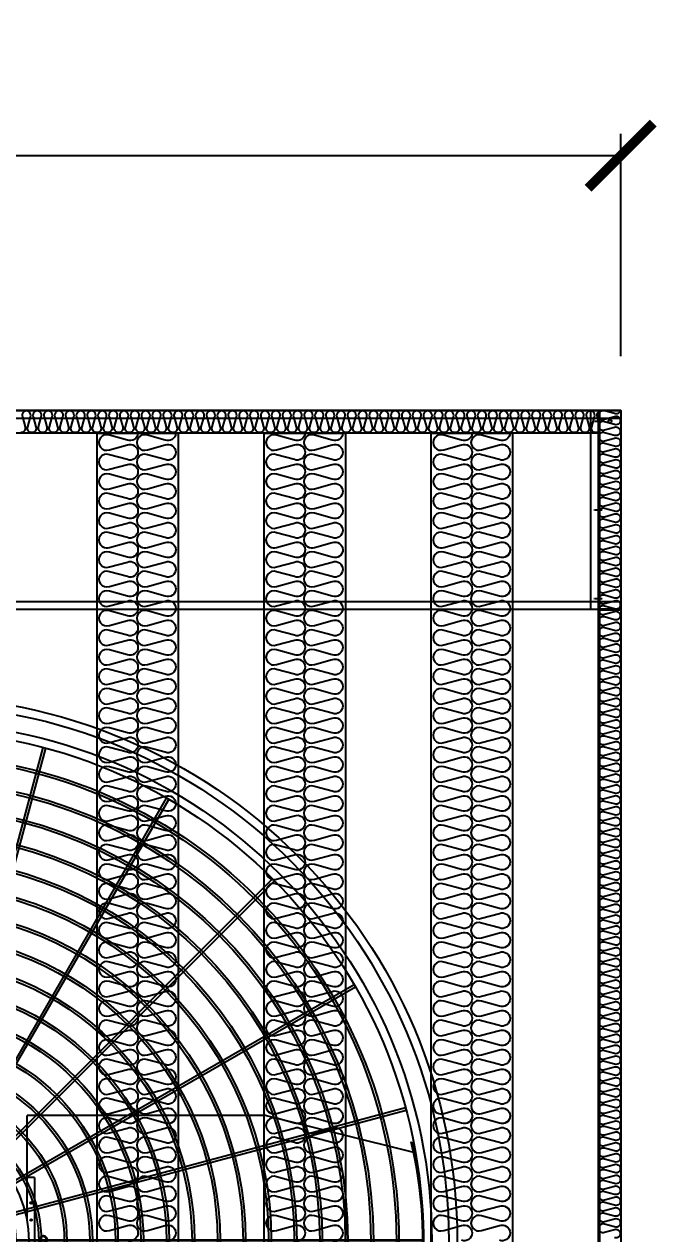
# Model space of a CAD drawing. Header units: millimetres. Extents: x 2784 to 32191, y 2597 to 23392.
# Drawn here: x 8621 to 9785, y 10129 to 12355 of the extents above; entities that cross this region are included whole.
import ezdxf

# ---------------------------------------------------------------- set-up
doc = ezdxf.new("R2010")
doc.units = ezdxf.units.MM
doc.linetypes.add('CENTER', pattern=[2, 1.25, -0.25, 0.25, -0.25])
doc.linetypes.add('HIDDEN', pattern=[0.375, 0.25, -0.125])
for name, color, linetype in [('center', 1, 'CENTER'), ('LINE', 7, 'Continuous'), ('SMS', 220, 'Continuous'), ('냉각탑', 4, 'Continuous'), ('냉각탑_dim', 1, 'Continuous'), ('숨은선', 5, 'HIDDEN')]:
    doc.layers.add(name, color=color, linetype=linetype)
doc.styles.add('HY울릉도L', font='')
doc.styles.get('HY울릉도L').set_extended_font_data('HY울릉도L')
doc.dimstyles.new('성지DIM', dxfattribs={"dimtxt": 3.5, "dimasz": 3, "dimexe": 1, "dimexo": 2.5, "dimgap": 2, "dimtad": 1, "dimdec": 0, "dimzin": 3, "dimdsep": 46, "dimtxsty": 'HY울릉도L', "dimblk": 'ARCHTICK', "dimcen": -2, "dimclrd": 256, "dimclre": 256, "dimclrt": 7, "dimadec": 0, "dimazin": 0, "dimtfac": 1, "dimtdec": 0, "dimtofl": 0, "dimtmove": 0, "dimatfit": 3, "dimfxl": 1, "dimtolj": 1, "dimtzin": 0, "dimlwe": -1, "dimarcsym": 0})

# ---------------------------------------------------------------- blocks, each defined once
blk = doc.blocks.new('_ArchTick')
at = {"color": 0, "linetype": 'ByBlock', "const_width": 0.15}
blk.add_lwpolyline([(-0.5, -0.5), (0.5, 0.5)], dxfattribs=at)
blk = doc.blocks.new('*D250')
at = {"layer": 'Defpoints', "color": 0, "transparency": 16777216}
for p in [(9718.4, 12113.1), (7018.7, 11644.4), (9718.4, 11644.4)]:
    blk.add_point(p, dxfattribs=at)
at = {"layer": '냉각탑_dim', "transparency": 16777216}
for p, q in [((7018.7, 11744.4), (7018.7, 12153.1)), ((9718.4, 11744.4), (9718.4, 12153.1))]:
    blk.add_line(p, q, dxfattribs=at)
at = {"layer": '냉각탑_dim', "lineweight": -2, "transparency": 16777216}
blk.add_line((7018.7, 12113.1), (9718.4, 12113.1), dxfattribs=at)
at = {"layer": '냉각탑_dim', "lineweight": -2, "transparency": 16777216, "xscale": 120, "yscale": 120, "zscale": 120, "rotation": 180}
blk.add_blockref('_ArchTick', (7018.7, 12113.1), dxfattribs=at)
at = {"layer": '냉각탑_dim', "lineweight": -2, "transparency": 16777216, "xscale": 120, "yscale": 120, "zscale": 120}
blk.add_blockref('_ArchTick', (9718.4, 12113.1), dxfattribs=at)
at = {"layer": '냉각탑_dim', "color": 7, "transparency": 16777216, "insert": (8368.5, 12263.1), "char_height": 140, "attachment_point": 5, "style": 'HY울릉도L'}
blk.add_mtext('\\A1;2700', dxfattribs=at)
blk = doc.blocks.new('A$C1FB73ED1')
for p, q in [((1277, 1342.9), (1277, 2480)), ((1283, 1342.9), (1283, 2480)), ((1260.8, 1340), (966.5, 2438.3)), ((1266.6, 1341.6), (972.3, 2439.9)), ((1293.4, 1341.6), (1587.7, 2439.9)), ((1299.2, 1340), (1593.5, 2438.3)), ((1245.9, 1333), (677.4, 2317.7)), ((1251.1, 1336), (682.6, 2320.7)), ((1308.9, 1336), (1877.4, 2320.7)), ((1314.1, 1333), (1882.6, 2317.7)), ((1233.4, 1322.4), (429.4, 2126.4)), ((1237.6, 1326.6), (433.6, 2130.6)), ((1322.4, 1326.6), (2126.4, 2130.6)), ((1326.6, 1322.4), (2130.6, 2126.4)), ((1224, 1308.9), (239.3, 1877.4)), ((1227, 1314.1), (242.3, 1882.6)), ((1333, 1314.1), (2317.7, 1882.6)), ((1336, 1308.9), (2320.7, 1877.4)), ((1220, 1299.2), (121.7, 1593.5)), ((1340, 1299.2), (2438.3, 1593.5)), ((1218.4, 1293.4), (120.1, 1587.7)), ((1341.6, 1293.4), (2439.9, 1587.7)), ((1217.1, 1283), (80, 1283)), ((1342.9, 1283), (2480, 1283)), ((1217.1, 1277), (80, 1277)), ((1218.4, 1266.6), (120.1, 972.3)), ((1220, 1260.8), (121.7, 966.5)), ((1224, 1251.1), (239.3, 682.6)), ((1336, 1251.1), (2320.7, 682.6)), ((1340, 1260.8), (2438.3, 966.5)), ((1341.6, 1266.6), (2439.9, 972.3)), ((1342.9, 1277), (2480, 1277)), ((1227, 1245.9), (242.3, 677.4)), ((1233.4, 1237.6), (429.4, 433.6)), ((1237.6, 1233.4), (433.6, 429.4)), ((1245.9, 1227), (677.4, 242.3)), ((1251.1, 1224), (682.6, 239.3)), ((1308.9, 1224), (1877.4, 239.3)), ((1314.1, 1227), (1882.6, 242.3)), ((1322.4, 1233.4), (2126.4, 429.4)), ((1326.6, 1237.6), (2130.6, 433.6)), ((1333, 1245.9), (2317.7, 677.4)), ((1260.8, 1220), (966.5, 121.7)), ((1266.6, 1218.4), (972.3, 120.1)), ((1277, 1217.1), (1277, 80)), ((1283, 1217.1), (1283, 80)), ((1293.4, 1218.4), (1587.7, 120.1)), ((1299.2, 1220), (1593.5, 121.7))]:
    blk.add_line(p, q)
for radius in [1280, 1260, 1220, 1200]:
    blk.add_circle((1280, 1280), radius)
at = {"ltscale": 5}
for radius in [1143, 1137, 1083, 1077, 1023, 1017, 963, 957, 903, 897, 843, 837, 783, 777, 723, 717, 663, 657, 603, 597, 543, 537, 483, 477, 423, 417, 363, 357, 303, 297, 243, 237, 183, 177, 123, 117, 63, 57, 40, 21]:
    blk.add_circle((1280, 1280), radius, dxfattribs=at)
at = {"color": 7}
blk.add_circle((1280, 1280), 273.5, dxfattribs=at)
at = {"layer": 'LINE', "color": 7}
for p, q in [((1368.2, 2477.5), (1368.2, 1567)), ((985.2, 2053.4), (1071.5, 2459.4)), ((985.2, 2053.4), (985.2, 1550)), ((1130.8, 1567), (1369.4, 1567)), ((1130.8, 1567), (1369.4, 1567)), ((1130.8, 1567), (1130.8, 1549)), ((1130.8, 1567), (1130.8, 1549)), ((1369.4, 1567), (1369.4, 1549)), ((1369.4, 1567), (1369.4, 1549)), ((2111.5, 1574.8), (1550, 1574.8)), ((1550, 1429.2), (1550, 1574.8)), ((1550, 1429.2), (1550, 1574.8)), ((2111.5, 1574.8), (2457.5, 1488.5)), ((1130.8, 1550), (985.2, 1550)), ((1130.8, 1550), (985.2, 1550)), ((1130.8, 1549), (1230.5, 1549)), ((1130.8, 1549), (1230.5, 1549)), ((1329.5, 1549), (1369.4, 1549)), ((1329.5, 1549), (1369.4, 1549)), ((1549, 1429.2), (1549, 1329.5)), ((1549, 1429.2), (1549, 1329.5)), ((1567, 1429.2), (1549, 1429.2)), ((1567, 1429.2), (1549, 1429.2)), ((1567, 1429.2), (1567, 1190.6)), ((1567, 1429.2), (1567, 1190.6)), ((84.4, 1368.2), (993, 1368.2)), ((84.4, 1368.2), (993, 1368.2)), ((993, 1130.8), (993, 1369.4)), ((993, 1130.8), (993, 1369.4)), ((993, 1369.4), (1011, 1369.4)), ((993, 1369.4), (1011, 1369.4)), ((993, 1130.8), (993, 1369.4)), ((993, 1130.8), (993, 1369.4)), ((993, 1369.4), (1011, 1369.4)), ((993, 1369.4), (1011, 1369.4)), ((1011, 1329.5), (1011, 1369.4)), ((1011, 1329.5), (1011, 1369.4)), ((1011, 1329.5), (1011, 1369.4)), ((1011, 1329.5), (1011, 1369.4)), ((1011, 1130.8), (1011, 1230.5)), ((1011, 1130.8), (1011, 1230.5)), ((1011, 1130.8), (1011, 1230.5)), ((1011, 1130.8), (1011, 1230.5)), ((1549, 1230.5), (1549, 1190.6)), ((1549, 1230.5), (1549, 1190.6)), ((1567, 1190.6), (1549, 1190.6)), ((1567, 1190.6), (1549, 1190.6)), ((2475.6, 1191.8), (1567, 1191.8)), ((993, 1130.8), (1011, 1130.8)), ((993, 1130.8), (1011, 1130.8)), ((993, 1130.8), (1011, 1130.8)), ((993, 1130.8), (1011, 1130.8)), ((1010, 1130.8), (1010, 985.2)), ((1010, 1130.8), (1010, 985.2)), ((1010, 1130.8), (1010, 985.2)), ((1010, 1130.8), (1010, 985.2)), ((508.5, 985.2), (102.5, 1071.5)), ((1230.5, 1011), (1190.6, 1011)), ((1190.6, 993), (1190.6, 1011)), ((1230.5, 1011), (1190.6, 1011)), ((1190.6, 993), (1190.6, 1011)), ((1429.2, 1011), (1329.5, 1011)), ((1429.2, 1011), (1329.5, 1011)), ((1429.2, 993), (1429.2, 1011)), ((1429.2, 993), (1429.2, 1011)), ((1429.2, 1010), (1574.8, 1010)), ((1429.2, 1010), (1574.8, 1010)), ((1574.8, 506.6), (1574.8, 1010)), ((508.5, 985.2), (1010, 985.2)), ((508.5, 985.2), (1010, 985.2)), ((1429.2, 993), (1190.6, 993)), ((1429.2, 993), (1190.6, 993)), ((1191.8, 82.5), (1191.8, 993)), ((1574.8, 506.6), (1488.5, 100.6)), ((1512.8, 104.1), (1512.8, 106.1)), ((1166.8, 83), (1166.8, 85)), ((1393.2, 83), (1393.2, 85))]:
    blk.add_line(p, q, dxfattribs=at)
for points in [[(1272.3, 1594.4), (1268.5, 1587.9), (1272.3, 1581.4), (1279.8, 1581.4), (1283.5, 1587.9), (1279.8, 1594.4)], [(1272.3, 1594.4), (1268.5, 1587.9), (1272.3, 1581.4), (1279.8, 1581.4), (1283.5, 1587.9), (1279.8, 1594.4)], [(965.6, 1272.3), (972.1, 1268.5), (978.6, 1272.3), (978.6, 1279.8), (972.1, 1283.5), (965.6, 1279.8)], [(965.6, 1272.3), (972.1, 1268.5), (978.6, 1272.3), (978.6, 1279.8), (972.1, 1283.5), (965.6, 1279.8)], [(965.6, 1272.3), (972.1, 1268.5), (978.6, 1272.3), (978.6, 1279.8), (972.1, 1283.5), (965.6, 1279.8)], [(965.6, 1272.3), (972.1, 1268.5), (978.6, 1272.3), (978.6, 1279.8), (972.1, 1283.5), (965.6, 1279.8)], [(1594.4, 1287.7), (1587.9, 1291.5), (1581.4, 1287.7), (1581.4, 1280.2), (1587.9, 1276.5), (1594.4, 1280.2)], [(1594.4, 1287.7), (1587.9, 1291.5), (1581.4, 1287.7), (1581.4, 1280.2), (1587.9, 1276.5), (1594.4, 1280.2)], [(1287.7, 965.6), (1291.5, 972.1), (1287.7, 978.6), (1280.2, 978.6), (1276.5, 972.1), (1280.2, 965.6)], [(1287.7, 965.6), (1291.5, 972.1), (1287.7, 978.6), (1280.2, 978.6), (1276.5, 972.1), (1280.2, 965.6)]]:
    blk.add_lwpolyline(points, close=True, dxfattribs=at)
for centre, radius in [((1276, 1587.9), 8.5), ((1276, 1587.9), 8.5), ((1190.6, 1559), 2), ((1190.6, 1559), 2), ((1230.6, 1559), 2), ((1230.6, 1559), 2), ((1349.6, 1559), 2), ((1349.6, 1559), 2), ((1559, 1369.4), 2), ((1559, 1369.4), 2), ((1001, 1349.6), 2), ((1001, 1349.6), 2), ((1001, 1349.6), 2), ((1001, 1349.6), 2), ((1559, 1329.4), 2), ((1559, 1329.4), 2), ((972.1, 1276), 8.5), ((972.1, 1276), 8.5), ((972.1, 1276), 8.5), ((972.1, 1276), 8.5), ((1587.9, 1284), 8.5), ((1587.9, 1284), 8.5), ((1001, 1230.6), 2), ((1001, 1230.6), 2), ((1001, 1230.6), 2), ((1001, 1230.6), 2), ((1559, 1210.4), 2), ((1559, 1210.4), 2), ((1001, 1190.6), 2), ((1001, 1190.6), 2), ((1001, 1190.6), 2), ((1001, 1190.6), 2), ((1210.4, 1001), 2), ((1210.4, 1001), 2), ((1329.4, 1001), 2), ((1329.4, 1001), 2), ((1369.4, 1001), 2), ((1369.4, 1001), 2), ((1284, 972.1), 8.5), ((1284, 972.1), 8.5)]:
    blk.add_circle(centre, radius, dxfattribs=at)
for centre, radius, start, end in [((1280, 1483.4), 1000, 83.5007, 103.4595), ((1280, 1483.4), 998, 83.4876, 103.487), ((1481.5, 1280), 998, 353.4876, 13.487), ((1481.5, 1280), 1000, 353.5007, 13.4595), ((1078.5, 1280), 1000, 173.5007, 193.4595), ((1078.5, 1280), 998, 173.4876, 193.487), ((1280, 1076.6), 998, 263.4876, 283.487), ((1280, 1076.6), 1000, 263.5007, 283.4595)]:
    blk.add_arc(centre, radius, start, end, dxfattribs=at)
blk = doc.blocks.new('SP 200RT')
at = {"color": 7}
for p, q in [((-109298.6, -79919.9), (-109298.6, -82797.9)), ((-109148.6, -79919.9), (-109148.6, -82797.9))]:
    blk.add_line(p, q, dxfattribs=at)
blk.add_line((-109298.6, -79919.9), (-109148.6, -79919.9))
at = {"layer": 'SMS', "color": 5}
for points in [[(-109222.8, -79919.9, -0.504262), (-109242.3, -79932.4), (-109275.2, -79923.4, 1.449198), (-109275.2, -79950.3), (-109242.3, -79941.4, -0.524856), (-109222.8, -79954.8, -0.524856), (-109242.3, -79968.3), (-109275.2, -79959.4, 1.449198), (-109275.2, -79986.2), (-109242.3, -79977.3, -0.524856), (-109222.8, -79990.7, -0.524856), (-109242.3, -80004.2), (-109275.2, -79995.3, 1.449198), (-109275.2, -80022.1), (-109242.3, -80013.2, -0.524856), (-109222.8, -80026.7, -0.524856), (-109242.3, -80040.1), (-109275.2, -80031.2, 1.449198), (-109275.2, -80058), (-109242.3, -80049.1, -0.524856), (-109222.8, -80062.6, -0.524856), (-109242.3, -80076), (-109275.2, -80067.1, 1.449198), (-109275.2, -80093.9), (-109242.3, -80085, -0.524856), (-109222.8, -80098.5, -0.524856), (-109242.3, -80111.9), (-109275.2, -80103, 1.449198), (-109275.2, -80129.9), (-109242.3, -80121, -0.524856), (-109222.8, -80134.4, -0.417249), (-109237.3, -80148.7)], [(-109153.2, -79919.9, -0.504262), (-109172.6, -79932.4), (-109205.5, -79923.4, 1.449198), (-109205.5, -79950.3), (-109172.6, -79941.4, -0.524856), (-109153.2, -79954.8, -0.524856), (-109172.6, -79968.3), (-109205.5, -79959.4, 1.449198), (-109205.5, -79986.2), (-109172.6, -79977.3, -0.524856), (-109153.2, -79990.7, -0.524856), (-109172.6, -80004.2), (-109205.5, -79995.3, 1.449198), (-109205.5, -80022.1), (-109172.6, -80013.2, -0.524856), (-109153.2, -80026.7, -0.524856), (-109172.6, -80040.1), (-109205.5, -80031.2, 1.449198), (-109205.5, -80058), (-109172.6, -80049.1, -0.524856), (-109153.2, -80062.6, -0.524856), (-109172.6, -80076), (-109205.5, -80067.1, 1.449198), (-109205.5, -80093.9), (-109172.6, -80085, -0.524856), (-109153.2, -80098.5, -0.524856), (-109172.6, -80111.9), (-109205.5, -80103, 1.449198), (-109205.5, -80129.9), (-109172.6, -80121, -0.524856), (-109153.2, -80134.4, -0.417249), (-109167.7, -80148.7)], [(-109294.2, -80120, 0.446849), (-109275.2, -80129.9), (-109242.3, -80121, -0.524856), (-109222.8, -80134.4, -0.524856), (-109242.3, -80147.8), (-109275.2, -80138.9, 1.449198), (-109275.2, -80165.8), (-109242.3, -80156.9, -0.524856), (-109222.8, -80170.3, -0.524856), (-109242.3, -80183.7), (-109275.2, -80174.8, 1.449198), (-109275.2, -80201.7), (-109242.3, -80192.8, -0.524856), (-109222.8, -80206.2, -0.524856), (-109242.3, -80219.6), (-109275.2, -80210.7, 1.449198), (-109275.2, -80237.6), (-109242.3, -80228.7, -0.524856), (-109222.8, -80242.1, -0.524856), (-109242.3, -80255.5), (-109275.2, -80246.6, 1.449198), (-109275.2, -80273.5), (-109242.3, -80264.6, -0.524856), (-109222.8, -80278, -0.524856), (-109242.3, -80291.5), (-109275.2, -80282.5, 1.449198), (-109275.2, -80309.4), (-109242.3, -80300.5, -0.524856), (-109222.8, -80313.9, -0.524856), (-109242.3, -80327.4), (-109275.2, -80318.5, 1.449198), (-109275.2, -80345.3), (-109242.3, -80336.4, -0.524856), (-109222.8, -80349.8, -0.524856), (-109242.3, -80363.3), (-109275.2, -80354.4, 1.449198), (-109275.2, -80381.2), (-109242.3, -80372.3, -0.524856), (-109222.8, -80385.8, -0.524856), (-109242.3, -80399.2), (-109275.2, -80390.3, 1.449198), (-109275.2, -80417.1), (-109242.3, -80408.2, -0.524856), (-109222.8, -80421.7, -0.524856), (-109242.3, -80435.1), (-109275.2, -80426.2, 1.449198), (-109275.2, -80453), (-109242.3, -80444.1, -0.524856), (-109222.8, -80457.6, -0.524856), (-109242.3, -80471), (-109275.2, -80462.1, 1.449198), (-109275.2, -80489), (-109242.3, -80480.1, -0.524856), (-109222.8, -80493.5, -0.524856), (-109242.3, -80506.9), (-109275.2, -80498, 1.449198), (-109275.2, -80524.9), (-109242.3, -80516, -0.524856), (-109222.8, -80529.4, -0.524856), (-109242.3, -80542.8), (-109275.2, -80533.9, 1.449198), (-109275.2, -80560.8), (-109242.3, -80551.9, -0.524856), (-109222.8, -80565.3, -0.524856), (-109242.3, -80578.7), (-109275.2, -80569.8, 1.449198), (-109275.2, -80596.7), (-109242.3, -80587.8, -0.524856), (-109222.8, -80601.2, -0.524856), (-109242.3, -80614.6), (-109275.2, -80605.7, 1.449198), (-109275.2, -80632.6), (-109242.3, -80623.7, -0.524856), (-109222.8, -80637.1, -0.524856), (-109242.3, -80650.6), (-109275.2, -80641.6, 1.449198), (-109275.2, -80668.5), (-109242.3, -80659.6, -0.524856), (-109222.8, -80673, -0.524856), (-109242.3, -80686.5), (-109275.2, -80677.6, 1.449198), (-109275.2, -80704.4), (-109242.3, -80695.5, -0.524856), (-109222.8, -80708.9, -0.524856), (-109242.3, -80722.4), (-109275.2, -80713.5, 1.449198), (-109275.2, -80740.3), (-109242.3, -80731.4, -0.524856), (-109222.8, -80744.9, -0.524856), (-109242.3, -80758.3), (-109275.2, -80749.4, 1.449198), (-109275.2, -80776.2), (-109242.3, -80767.3, -0.524856), (-109222.8, -80780.8, -0.524856), (-109242.3, -80794.2), (-109275.2, -80785.3, 1.449198), (-109275.2, -80812.1), (-109242.3, -80803.2, -0.524856), (-109222.8, -80816.7, -0.524856), (-109242.3, -80830.1), (-109275.2, -80821.2, 1.449198), (-109275.2, -80848.1), (-109242.3, -80839.2, -0.524856), (-109222.8, -80852.6, -0.524856), (-109242.3, -80866), (-109275.2, -80857.1, 1.449198), (-109275.2, -80884), (-109242.3, -80875.1, -0.524856), (-109222.8, -80888.5, -0.524856), (-109242.3, -80901.9), (-109275.2, -80893, 1.449198), (-109275.2, -80919.9), (-109242.3, -80911, -0.524856), (-109222.8, -80924.4, -0.524856), (-109242.3, -80937.8), (-109275.2, -80928.9, 1.449198), (-109275.2, -80955.8), (-109242.3, -80946.9, -0.524856), (-109222.8, -80960.3, -0.524856), (-109242.3, -80973.7), (-109275.2, -80964.8, 1.449198), (-109275.2, -80991.7), (-109242.3, -80982.8, -0.524856), (-109222.8, -80996.2, -0.524856), (-109242.3, -81009.7), (-109275.2, -81000.7, 1.449198), (-109275.2, -81027.6), (-109242.3, -81018.7, -0.524856), (-109222.8, -81032.1, -0.524856), (-109242.3, -81045.6), (-109275.2, -81036.7, 1.449198), (-109275.2, -81063.5), (-109242.3, -81054.6, -0.524856), (-109222.8, -81068, -0.524856), (-109242.3, -81081.5), (-109275.2, -81072.6, 1.449198), (-109275.2, -81099.4), (-109242.3, -81090.5, -0.524856), (-109222.8, -81104, -0.524856), (-109242.3, -81117.4), (-109275.2, -81108.5, 1.449198), (-109275.2, -81135.3), (-109242.3, -81126.4, -0.524856), (-109222.8, -81139.9, -0.524856), (-109242.3, -81153.3), (-109275.2, -81144.4, 1.449198), (-109275.2, -81171.2), (-109242.3, -81162.3, -0.524856), (-109222.8, -81175.8, -0.417249), (-109237.3, -81190.1)], [(-109224.5, -80120, 0.446849), (-109205.5, -80129.9), (-109172.6, -80121, -0.524856), (-109153.2, -80134.4, -0.524856), (-109172.6, -80147.8), (-109205.5, -80138.9, 1.449198), (-109205.5, -80165.8), (-109172.6, -80156.9, -0.524856), (-109153.2, -80170.3, -0.524856), (-109172.6, -80183.7), (-109205.5, -80174.8, 1.449198), (-109205.5, -80201.7), (-109172.6, -80192.8, -0.524856), (-109153.2, -80206.2, -0.524856), (-109172.6, -80219.6), (-109205.5, -80210.7, 1.449198), (-109205.5, -80237.6), (-109172.6, -80228.7, -0.524856), (-109153.2, -80242.1, -0.524856), (-109172.6, -80255.5), (-109205.5, -80246.6, 1.449198), (-109205.5, -80273.5), (-109172.6, -80264.6, -0.524856), (-109153.2, -80278, -0.524856), (-109172.6, -80291.5), (-109205.5, -80282.5, 1.449198), (-109205.5, -80309.4), (-109172.6, -80300.5, -0.524856), (-109153.2, -80313.9, -0.524856), (-109172.6, -80327.4), (-109205.5, -80318.5, 1.449198), (-109205.5, -80345.3), (-109172.6, -80336.4, -0.524856), (-109153.2, -80349.8, -0.524856), (-109172.6, -80363.3), (-109205.5, -80354.4, 1.449198), (-109205.5, -80381.2), (-109172.6, -80372.3, -0.524856), (-109153.2, -80385.8, -0.524856), (-109172.6, -80399.2), (-109205.5, -80390.3, 1.449198), (-109205.5, -80417.1), (-109172.6, -80408.2, -0.524856), (-109153.2, -80421.7, -0.524856), (-109172.6, -80435.1), (-109205.5, -80426.2, 1.449198), (-109205.5, -80453), (-109172.6, -80444.1, -0.524856), (-109153.2, -80457.6, -0.524856), (-109172.6, -80471), (-109205.5, -80462.1, 1.449198), (-109205.5, -80489), (-109172.6, -80480.1, -0.524856), (-109153.2, -80493.5, -0.524856), (-109172.6, -80506.9), (-109205.5, -80498, 1.449198), (-109205.5, -80524.9), (-109172.6, -80516, -0.524856), (-109153.2, -80529.4, -0.524856), (-109172.6, -80542.8), (-109205.5, -80533.9, 1.449198), (-109205.5, -80560.8), (-109172.6, -80551.9, -0.524856), (-109153.2, -80565.3, -0.524856), (-109172.6, -80578.7), (-109205.5, -80569.8, 1.449198), (-109205.5, -80596.7), (-109172.6, -80587.8, -0.524856), (-109153.2, -80601.2, -0.524856), (-109172.6, -80614.6), (-109205.5, -80605.7, 1.449198), (-109205.5, -80632.6), (-109172.6, -80623.7, -0.524856), (-109153.2, -80637.1, -0.524856), (-109172.6, -80650.6), (-109205.5, -80641.6, 1.449198), (-109205.5, -80668.5), (-109172.6, -80659.6, -0.524856), (-109153.2, -80673, -0.524856), (-109172.6, -80686.5), (-109205.5, -80677.6, 1.449198), (-109205.5, -80704.4), (-109172.6, -80695.5, -0.524856), (-109153.2, -80708.9, -0.524856), (-109172.6, -80722.4), (-109205.5, -80713.5, 1.449198), (-109205.5, -80740.3), (-109172.6, -80731.4, -0.524856), (-109153.2, -80744.9, -0.524856), (-109172.6, -80758.3), (-109205.5, -80749.4, 1.449198), (-109205.5, -80776.2), (-109172.6, -80767.3, -0.524856), (-109153.2, -80780.8, -0.524856), (-109172.6, -80794.2), (-109205.5, -80785.3, 1.449198), (-109205.5, -80812.1), (-109172.6, -80803.2, -0.524856), (-109153.2, -80816.7, -0.524856), (-109172.6, -80830.1), (-109205.5, -80821.2, 1.449198), (-109205.5, -80848.1), (-109172.6, -80839.2, -0.524856), (-109153.2, -80852.6, -0.524856), (-109172.6, -80866), (-109205.5, -80857.1, 1.449198), (-109205.5, -80884), (-109172.6, -80875.1, -0.524856), (-109153.2, -80888.5, -0.524856), (-109172.6, -80901.9), (-109205.5, -80893, 1.449198), (-109205.5, -80919.9), (-109172.6, -80911, -0.524856), (-109153.2, -80924.4, -0.524856), (-109172.6, -80937.8), (-109205.5, -80928.9, 1.449198), (-109205.5, -80955.8), (-109172.6, -80946.9, -0.524856), (-109153.2, -80960.3, -0.524856), (-109172.6, -80973.7), (-109205.5, -80964.8, 1.449198), (-109205.5, -80991.7), (-109172.6, -80982.8, -0.524856), (-109153.2, -80996.2, -0.524856), (-109172.6, -81009.7), (-109205.5, -81000.7, 1.449198), (-109205.5, -81027.6), (-109172.6, -81018.7, -0.524856), (-109153.2, -81032.1, -0.524856), (-109172.6, -81045.6), (-109205.5, -81036.7, 1.449198), (-109205.5, -81063.5), (-109172.6, -81054.6, -0.524856), (-109153.2, -81068, -0.524856), (-109172.6, -81081.5), (-109205.5, -81072.6, 1.449198), (-109205.5, -81099.4), (-109172.6, -81090.5, -0.524856), (-109153.2, -81104, -0.524856), (-109172.6, -81117.4), (-109205.5, -81108.5, 1.449198), (-109205.5, -81135.3), (-109172.6, -81126.4, -0.524856), (-109153.2, -81139.9, -0.524856), (-109172.6, -81153.3), (-109205.5, -81144.4, 1.449198), (-109205.5, -81171.2), (-109172.6, -81162.3, -0.524856), (-109153.2, -81175.8, -0.417249), (-109167.7, -81190.1)], [(-109294.2, -81161.4, 0.446849), (-109275.2, -81171.2), (-109242.3, -81162.3, -0.524856), (-109222.8, -81175.8, -0.524856), (-109242.3, -81189.2), (-109275.2, -81180.3, 1.449198), (-109275.2, -81207.2), (-109242.3, -81198.3, -0.524856), (-109222.8, -81211.7, -0.524856), (-109242.3, -81225.1), (-109275.2, -81216.2, 1.449198), (-109275.2, -81243.1), (-109242.3, -81234.2, -0.524856), (-109222.8, -81247.6, -0.524856), (-109242.3, -81261), (-109275.2, -81252.1, 1.449198), (-109275.2, -81279), (-109242.3, -81270.1, -0.524856), (-109222.8, -81283.5, -0.524856), (-109242.3, -81296.9), (-109275.2, -81288, 1.449198), (-109275.2, -81314.9), (-109242.3, -81306, -0.524856), (-109222.8, -81319.4, -0.524856), (-109242.3, -81332.8), (-109275.2, -81323.9, 1.449198), (-109275.2, -81350.8), (-109242.3, -81341.9, -0.524856), (-109222.8, -81355.3, -0.524856), (-109242.3, -81368.8), (-109275.2, -81359.8, 1.449198), (-109275.2, -81386.7), (-109242.3, -81377.8, -0.524856), (-109222.8, -81391.2, -0.524856), (-109242.3, -81404.7)], [(-109224.5, -81161.4, 0.446849), (-109205.5, -81171.2), (-109172.6, -81162.3, -0.524856), (-109153.2, -81175.8, -0.524856), (-109172.6, -81189.2), (-109205.5, -81180.3, 1.449198), (-109205.5, -81207.2), (-109172.6, -81198.3, -0.524856), (-109153.2, -81211.7, -0.524856), (-109172.6, -81225.1), (-109205.5, -81216.2, 1.449198), (-109205.5, -81243.1), (-109172.6, -81234.2, -0.524856), (-109153.2, -81247.6, -0.524856), (-109172.6, -81261), (-109205.5, -81252.1, 1.449198), (-109205.5, -81279), (-109172.6, -81270.1, -0.524856), (-109153.2, -81283.5, -0.524856), (-109172.6, -81296.9), (-109205.5, -81288, 1.449198), (-109205.5, -81314.9), (-109172.6, -81306, -0.524856), (-109153.2, -81319.4, -0.524856), (-109172.6, -81332.8), (-109205.5, -81323.9, 1.449198), (-109205.5, -81350.8), (-109172.6, -81341.9, -0.524856), (-109153.2, -81355.3, -0.524856), (-109172.6, -81368.8), (-109205.5, -81359.8, 1.449198), (-109205.5, -81386.7), (-109172.6, -81377.8, -0.524856), (-109153.2, -81391.2, -0.524856), (-109172.6, -81404.7)]]:
    blk.add_lwpolyline(points, format="xyb", dxfattribs=at)
blk = doc.blocks.new('3')
for p, q in [((8873.7, 11644.4), (7018.7, 11644.4)), ((7059.9, 11644.4), (9718.4, 11644.4)), ((8873.7, 11644.4), (9718.7, 11644.4)), ((9663.1, 11644.4), (9663.1, 11278.8)), ((9677.2, 11644.4), (9677.2, 11278.8)), ((9679.1, 11644.4), (9679.1, 11278.8)), ((9718.4, 11644.4), (9679.1, 11644.4)), ((9718.4, 11644.4), (9718.4, 11278.8)), ((9718.7, 11644.4), (9718.7, 8644.4)), ((7074, 11630.3), (9718.4, 11630.3)), ((7120.9, 11292.8), (9718.4, 11292.8)), ((7059.9, 11278.8), (9718.4, 11278.8)), ((9718.4, 11278.8), (9679.1, 11278.8)), ((9679.1, 11276.9), (9679.1, 9115)), ((9718.4, 11276.9), (9679.1, 11276.9)), ((9718.4, 11276.9), (9718.4, 9115))]:
    blk.add_line(p, q)
at = {"color": 7}
for p, q in [((7018.7, 11644.4), (8873.7, 11644.4)), ((9718.7, 11644.4), (8873.7, 11644.4)), ((9676.7, 11644.4), (9676.7, 8724.4)), ((9718.7, 11644.4), (9718.7, 8644.4)), ((9676.7, 11602.4), (7060.7, 11602.4))]:
    blk.add_line(p, q, dxfattribs=at)
at = {"ltscale": 500}
blk.add_lwpolyline([(7018.7, 11644.4), (9718.4, 11644.4), (9718.4, 8644.4), (7018.7, 8644.4)], close=True, dxfattribs=at)
blk.add_circle((9698.7, 11624.4), 3)
at = {"layer": 'center'}
for p, q in [((9669.2, 11624.7), (9685.2, 11624.7)), ((9669.2, 11461.6), (9685.2, 11461.6)), ((9669.2, 11298.4), (9685.2, 11298.4))]:
    blk.add_line(p, q, dxfattribs=at)
at = {"layer": 'SMS', "color": 5}
for points in [[(8902.6, 11643.2, 0.446849), (8897.2, 11632.6), (8902.1, 11614.3, -0.524856), (8894.6, 11603.5, -0.524856), (8887.2, 11614.3), (8892.1, 11632.6, 1.449198), (8877.2, 11632.6), (8882.2, 11614.3, -0.524856), (8874.7, 11603.5, -0.524856), (8867.2, 11614.3), (8872.2, 11632.6, 1.449198), (8857.3, 11632.6), (8862.2, 11614.3, -0.524856), (8854.7, 11603.5, -0.524856), (8847.3, 11614.3), (8852.2, 11632.6, 1.449198), (8837.3, 11632.6), (8842.3, 11614.3, -0.524856), (8834.8, 11603.5, -0.524856), (8827.3, 11614.3), (8832.3, 11632.6, 1.449198), (8817.4, 11632.6), (8822.3, 11614.3, -0.524856), (8814.8, 11603.5, -0.524856), (8807.4, 11614.3), (8812.3, 11632.6, 1.449198), (8797.4, 11632.6), (8802.4, 11614.3, -0.524856), (8794.9, 11603.5, -0.524856), (8787.4, 11614.3), (8792.4, 11632.6, 1.449198), (8777.5, 11632.6), (8782.4, 11614.3, -0.524856), (8774.9, 11603.5, -0.524856), (8767.5, 11614.3), (8772.4, 11632.6, 1.449198), (8757.5, 11632.6), (8762.5, 11614.3, -0.524856), (8755, 11603.5, -0.524856), (8747.5, 11614.3), (8752.5, 11632.6, 1.449198), (8737.6, 11632.6), (8742.5, 11614.3, -0.524856), (8735, 11603.5, -0.524856), (8727.6, 11614.3), (8732.5, 11632.6, 1.449198), (8717.6, 11632.6), (8722.6, 11614.3, -0.524856), (8715.1, 11603.5, -0.524856), (8707.6, 11614.3), (8712.6, 11632.6, 1.449198), (8697.7, 11632.6), (8702.6, 11614.3, -0.524856), (8695.1, 11603.5, -0.524856), (8687.7, 11614.3), (8692.6, 11632.6, 1.449198), (8677.7, 11632.6), (8682.7, 11614.3, -0.524856), (8675.2, 11603.5, -0.524856), (8667.7, 11614.3), (8672.7, 11632.6, 1.449198), (8657.8, 11632.6), (8662.7, 11614.3, -0.524856), (8655.2, 11603.5, -0.524856), (8647.8, 11614.3), (8652.7, 11632.6, 1.449198), (8637.8, 11632.6), (8642.8, 11614.3, -0.524856), (8635.3, 11603.5, -0.524856), (8627.8, 11614.3), (8632.8, 11632.6, 1.449198), (8617.9, 11632.6), (8622.8, 11614.3, -0.524856), (8615.3, 11603.5, -0.524856)], [(9377.8, 11604.8, -0.144343), (9373.4, 11603.5, -0.524856), (9366, 11614.3), (9370.9, 11632.6, 1.449198), (9356, 11632.6), (9361, 11614.3, -0.524856), (9353.5, 11603.5, -0.524856), (9346, 11614.3), (9351, 11632.6, 1.449198), (9336.1, 11632.6), (9341, 11614.3, -0.524856), (9333.5, 11603.5, -0.524856), (9326.1, 11614.3), (9331, 11632.6, 1.449198), (9316.1, 11632.6), (9321.1, 11614.3, -0.524856), (9313.6, 11603.5, -0.524856), (9306.1, 11614.3), (9311.1, 11632.6, 1.449198), (9296.2, 11632.6), (9301.1, 11614.3, -0.524856), (9293.6, 11603.5, -0.524856), (9286.2, 11614.3), (9291.1, 11632.6, 1.449198), (9276.2, 11632.6), (9281.2, 11614.3, -0.524856), (9273.7, 11603.5, -0.524856), (9266.2, 11614.3), (9271.2, 11632.6, 1.449198), (9256.3, 11632.6), (9261.2, 11614.3, -0.524856), (9253.7, 11603.5, -0.524856), (9246.3, 11614.3), (9251.2, 11632.6, 1.449198), (9236.3, 11632.6), (9241.3, 11614.3, -0.524856), (9233.8, 11603.5, -0.524856), (9226.3, 11614.3), (9231.3, 11632.6, 1.449198), (9216.4, 11632.6), (9221.3, 11614.3, -0.524856), (9213.8, 11603.5, -0.524856), (9206.4, 11614.3), (9211.3, 11632.6, 1.449198), (9196.4, 11632.6), (9201.4, 11614.3, -0.524856), (9193.9, 11603.5, -0.524856), (9186.4, 11614.3), (9191.4, 11632.6, 1.449198), (9176.5, 11632.6), (9181.4, 11614.3, -0.524856), (9173.9, 11603.5, -0.524856), (9166.5, 11614.3), (9171.4, 11632.6, 1.449198), (9156.5, 11632.6), (9161.5, 11614.3, -0.524856), (9154, 11603.5, -0.524856), (9146.5, 11614.3), (9151.5, 11632.6, 1.449198), (9136.6, 11632.6), (9141.5, 11614.3, -0.524856), (9134, 11603.5, -0.524856), (9126.6, 11614.3), (9131.5, 11632.6, 1.449198), (9116.6, 11632.6), (9121.6, 11614.3, -0.524856), (9114.1, 11603.5, -0.524856), (9106.6, 11614.3), (9111.6, 11632.6, 1.449198), (9096.7, 11632.6), (9101.6, 11614.3, -0.524856), (9094.1, 11603.5, -0.524856), (9086.7, 11614.3), (9091.6, 11632.6, 1.449198), (9076.7, 11632.6), (9081.7, 11614.3, -0.524856), (9074.2, 11603.5, -0.524856), (9066.7, 11614.3), (9071.7, 11632.6, 1.449198), (9056.8, 11632.6), (9061.7, 11614.3, -0.524856), (9054.2, 11603.5, -0.524856), (9046.8, 11614.3), (9051.7, 11632.6, 1.449198), (9036.8, 11632.6), (9041.8, 11614.3, -0.524856), (9034.3, 11603.5, -0.524856), (9026.8, 11614.3), (9031.8, 11632.6, 1.449198), (9016.9, 11632.6), (9021.8, 11614.3, -0.524856), (9014.3, 11603.5, -0.524856), (9006.9, 11614.3), (9011.8, 11632.6, 1.449198), (8996.9, 11632.6), (9001.9, 11614.3, -0.524856), (8994.4, 11603.5, -0.524856), (8986.9, 11614.3), (8991.9, 11632.6, 1.449198), (8977, 11632.6), (8981.9, 11614.3, -0.524856), (8974.4, 11603.5, -0.524856), (8967, 11614.3), (8971.9, 11632.6, 1.449198), (8957, 11632.6), (8962, 11614.3, -0.524856), (8954.5, 11603.5, -0.524856), (8947, 11614.3), (8952, 11632.6, 1.449198), (8937.1, 11632.6), (8942, 11614.3, -0.524856), (8934.5, 11603.5, -0.524856), (8927.1, 11614.3), (8932, 11632.6, 1.449198), (8917.1, 11632.6), (8922.1, 11614.3, -0.524856), (8914.6, 11603.5, -0.524856), (8907.1, 11614.3), (8912.1, 11632.6, 1.449198), (8897.2, 11632.6), (8902.1, 11614.3, -0.524856), (8894.6, 11603.5, -0.417249), (8886.7, 11611.6)], [(9676.7, 11604.6, -0.131401), (9672.7, 11603.5, -0.524856), (9665.2, 11614.3), (9670.2, 11632.6, 1.449198), (9655.3, 11632.6), (9660.2, 11614.3, -0.524856), (9652.7, 11603.5, -0.524856), (9645.3, 11614.3), (9650.2, 11632.6, 1.449198), (9635.3, 11632.6), (9640.3, 11614.3, -0.524856), (9632.8, 11603.5, -0.524856), (9625.3, 11614.3), (9630.3, 11632.6, 1.449198), (9615.4, 11632.6), (9620.3, 11614.3, -0.524856), (9612.8, 11603.5, -0.524856), (9605.4, 11614.3), (9610.3, 11632.6, 1.449198), (9595.4, 11632.6), (9600.4, 11614.3, -0.524856), (9592.9, 11603.5, -0.524856), (9585.4, 11614.3), (9590.4, 11632.6, 1.449198), (9575.5, 11632.6), (9580.4, 11614.3, -0.524856), (9572.9, 11603.5, -0.524856), (9565.5, 11614.3), (9570.4, 11632.6, 1.449198), (9555.5, 11632.6), (9560.5, 11614.3, -0.524856), (9553, 11603.5, -0.524856), (9545.5, 11614.3), (9550.5, 11632.6, 1.449198), (9535.6, 11632.6), (9540.5, 11614.3, -0.524856), (9533, 11603.5, -0.524856), (9525.6, 11614.3), (9530.5, 11632.6, 1.449198), (9515.6, 11632.6), (9520.6, 11614.3, -0.524856), (9513.1, 11603.5, -0.524856), (9505.6, 11614.3), (9510.6, 11632.6, 1.449198), (9495.7, 11632.6), (9500.6, 11614.3, -0.524856), (9493.1, 11603.5, -0.524856), (9485.7, 11614.3), (9490.6, 11632.6, 1.449198), (9475.7, 11632.6), (9480.7, 11614.3, -0.524856), (9473.2, 11603.5, -0.524856), (9465.7, 11614.3), (9470.7, 11632.6, 1.449198), (9455.8, 11632.6), (9460.7, 11614.3, -0.524856), (9453.2, 11603.5, -0.524856), (9445.8, 11614.3), (9450.7, 11632.6, 1.449198), (9435.8, 11632.6), (9440.8, 11614.3, -0.524856), (9433.3, 11603.5, -0.524856), (9425.8, 11614.3), (9430.8, 11632.6, 1.449198), (9415.9, 11632.6), (9420.8, 11614.3, -0.524856), (9413.3, 11603.5, -0.524856), (9405.9, 11614.3), (9410.8, 11632.6, 1.449198), (9395.9, 11632.6), (9400.9, 11614.3, -0.524856), (9393.4, 11603.5, -0.524856), (9385.9, 11614.3), (9390.9, 11632.6, 1.449198), (9376, 11632.6), (9380.9, 11614.3, -0.524856), (9373.4, 11603.5, -0.417249), (9365.5, 11611.6)], [(9676.7, 11641.1, 0.2951), (9674.9, 11632.6), (9676.7, 11625.9)], [(9717.6, 11644.4, -0.468181), (9706.9, 11638.4), (9688.6, 11643.3, 0.524856), (9677.8, 11635.8, 0.524856), (9688.6, 11628.4), (9706.9, 11633.3, -1.449198), (9706.9, 11618.4), (9688.6, 11623.4, 0.524856), (9677.8, 11615.9, 0.524856), (9688.6, 11608.4), (9706.9, 11613.4, -1.449198), (9706.9, 11598.5), (9688.6, 11603.4, 0.524856), (9677.8, 11595.9, 0.524856), (9688.6, 11588.5), (9706.9, 11593.4, -1.449198), (9706.9, 11578.5), (9688.6, 11583.5, 0.524856), (9677.8, 11576, 0.524856), (9688.6, 11568.5), (9706.9, 11573.5, -1.449198), (9706.9, 11558.6), (9688.6, 11563.5, 0.524856), (9677.8, 11556, 0.524856), (9688.6, 11548.6), (9706.9, 11553.5, -1.449198), (9706.9, 11538.6), (9688.6, 11543.6, 0.524856), (9677.8, 11536.1, 0.524856), (9688.6, 11528.6), (9706.9, 11533.6, -1.449198), (9706.9, 11518.7), (9688.6, 11523.6, 0.524856), (9677.8, 11516.1, 0.524856), (9688.6, 11508.7), (9706.9, 11513.6, -1.449198), (9706.9, 11498.7), (9688.6, 11503.7, 0.524856), (9677.8, 11496.2, 0.524856), (9688.6, 11488.7), (9706.9, 11493.7, -1.449198), (9706.9, 11478.8), (9688.6, 11483.7, 0.524856), (9677.8, 11476.2, 0.524856), (9688.6, 11468.8), (9706.9, 11473.7, -1.449198), (9706.9, 11458.8), (9688.6, 11463.8, 0.524856), (9677.8, 11456.3, 0.524856), (9688.6, 11448.8), (9706.9, 11453.8, -1.449198), (9706.9, 11438.9), (9688.6, 11443.8, 0.524856), (9677.8, 11436.3, 0.524856), (9688.6, 11428.9), (9706.9, 11433.8, -1.449198), (9706.9, 11418.9), (9688.6, 11423.9, 0.524856), (9677.8, 11416.4, 0.524856), (9688.6, 11408.9), (9706.9, 11413.9, -1.449198), (9706.9, 11399), (9688.6, 11403.9, 0.524856), (9677.8, 11396.4, 0.524856), (9688.6, 11389), (9706.9, 11393.9, -1.449198), (9706.9, 11379), (9688.6, 11384, 0.524856), (9677.8, 11376.5, 0.524856), (9688.6, 11369), (9706.9, 11374, -1.449198), (9706.9, 11359.1), (9688.6, 11364, 0.524856), (9677.8, 11356.5, 0.524856), (9688.6, 11349.1), (9706.9, 11354, -1.449198), (9706.9, 11339.1), (9688.6, 11344.1, 0.524856), (9677.8, 11336.6, 0.524856), (9688.6, 11329.1), (9706.9, 11334.1, -1.449198), (9706.9, 11319.2), (9688.6, 11324.1, 0.524856), (9677.8, 11316.6, 0.524856), (9688.6, 11309.2), (9706.9, 11314.1, -1.449198), (9706.9, 11299.2), (9688.6, 11304.2, 0.524856), (9677.8, 11296.7, 0.524856), (9688.6, 11289.2), (9706.9, 11294.2, -1.449198), (9706.9, 11279.3), (9688.6, 11284.2, 0.524856), (9677.8, 11276.7, 0.524856), (9688.6, 11269.3), (9706.9, 11274.2, -1.449198), (9706.9, 11259.3), (9688.6, 11264.3, 0.524856), (9677.8, 11256.8, 0.524856), (9688.6, 11249.3), (9706.9, 11254.3, -1.449198), (9706.9, 11239.4), (9688.6, 11244.3, 0.524856), (9677.8, 11236.8, 0.524856), (9688.6, 11229.4), (9706.9, 11234.3, -1.449198), (9706.9, 11219.4), (9688.6, 11224.4, 0.524856), (9677.8, 11216.9, 0.524856), (9688.6, 11209.4), (9706.9, 11214.4, -1.449198), (9706.9, 11199.5), (9688.6, 11204.4, 0.524856), (9677.8, 11196.9, 0.524856), (9688.6, 11189.5), (9706.9, 11194.4, -1.449198), (9706.9, 11179.5), (9688.6, 11184.5, 0.524856), (9677.8, 11177, 0.524856), (9688.6, 11169.5), (9706.9, 11174.5, -1.449198), (9706.9, 11159.6), (9688.6, 11164.5, 0.524856), (9677.8, 11157, 0.524856), (9688.6, 11149.6), (9706.9, 11154.5, -1.449198), (9706.9, 11139.6), (9688.6, 11144.6, 0.524856), (9677.8, 11137.1, 0.524856), (9688.6, 11129.6), (9706.9, 11134.6, -1.449198), (9706.9, 11119.7), (9688.6, 11124.6, 0.524856), (9677.8, 11117.1, 0.524856), (9688.6, 11109.7), (9706.9, 11114.6, -1.449198), (9706.9, 11099.7), (9688.6, 11104.7, 0.524856), (9677.8, 11097.2, 0.524856), (9688.6, 11089.7), (9706.9, 11094.7, -1.449198), (9706.9, 11079.8), (9688.6, 11084.7, 0.524856), (9677.8, 11077.2, 0.417249), (9685.9, 11069.3)], [(9717.6, 11644.4, -0.468181), (9706.9, 11638.4), (9688.6, 11643.3, 0.524856), (9677.8, 11635.8, 0.417249), (9685.9, 11627.9)], [(9717.5, 11085.2, -0.446849), (9706.9, 11079.8), (9688.6, 11084.7, 0.524856), (9677.8, 11077.2, 0.524856), (9688.6, 11069.8), (9706.9, 11074.7, -1.449198), (9706.9, 11059.8), (9688.6, 11064.8, 0.524856), (9677.8, 11057.3, 0.524856), (9688.6, 11049.8), (9706.9, 11054.8, -1.449198), (9706.9, 11039.9), (9688.6, 11044.8, 0.524856), (9677.8, 11037.3, 0.524856), (9688.6, 11029.9), (9706.9, 11034.8, -1.449198), (9706.9, 11019.9), (9688.6, 11024.9, 0.524856), (9677.8, 11017.4, 0.524856), (9688.6, 11009.9), (9706.9, 11014.9, -1.449198), (9706.9, 11000), (9688.6, 11004.9, 0.524856), (9677.8, 10997.4, 0.524856), (9688.6, 10990), (9706.9, 10994.9, -1.449198), (9706.9, 10980), (9688.6, 10985, 0.524856), (9677.8, 10977.5, 0.524856), (9688.6, 10970), (9706.9, 10975, -1.449198), (9706.9, 10960.1), (9688.6, 10965, 0.524856), (9677.8, 10957.5, 0.524856), (9688.6, 10950.1), (9706.9, 10955, -1.449198), (9706.9, 10940.1), (9688.6, 10945.1, 0.524856), (9677.8, 10937.6, 0.524856), (9688.6, 10930.1), (9706.9, 10935.1, -1.449198), (9706.9, 10920.2), (9688.6, 10925.1, 0.524856), (9677.8, 10917.6, 0.524856), (9688.6, 10910.2), (9706.9, 10915.1, -1.449198), (9706.9, 10900.2), (9688.6, 10905.2, 0.524856), (9677.8, 10897.7, 0.524856), (9688.6, 10890.2), (9706.9, 10895.2, -1.449198), (9706.9, 10880.3), (9688.6, 10885.2, 0.524856), (9677.8, 10877.7, 0.524856), (9688.6, 10870.3), (9706.9, 10875.2, -1.449198), (9706.9, 10860.3), (9688.6, 10865.3, 0.524856), (9677.8, 10857.8, 0.524856), (9688.6, 10850.3), (9706.9, 10855.3, -1.449198), (9706.9, 10840.4), (9688.6, 10845.3, 0.524856), (9677.8, 10837.8, 0.524856), (9688.6, 10830.4), (9706.9, 10835.3, -1.449198), (9706.9, 10820.4), (9688.6, 10825.4, 0.524856), (9677.8, 10817.9, 0.524856), (9688.6, 10810.4), (9706.9, 10815.4, -1.449198), (9706.9, 10800.5), (9688.6, 10805.4, 0.524856), (9677.8, 10797.9, 0.524856), (9688.6, 10790.5), (9706.9, 10795.4, -1.449198), (9706.9, 10780.5), (9688.6, 10785.5, 0.524856), (9677.8, 10778, 0.524856), (9688.6, 10770.5), (9706.9, 10775.5, -1.449198), (9706.9, 10760.6), (9688.6, 10765.5, 0.524856), (9677.8, 10758, 0.524856), (9688.6, 10750.6), (9706.9, 10755.5, -1.449198), (9706.9, 10740.6), (9688.6, 10745.6, 0.524856), (9677.8, 10738.1, 0.524856), (9688.6, 10730.6), (9706.9, 10735.6, -1.449198), (9706.9, 10720.7), (9688.6, 10725.6, 0.524856), (9677.8, 10718.1, 0.524856), (9688.6, 10710.7), (9706.9, 10715.6, -1.449198), (9706.9, 10700.7), (9688.6, 10705.7, 0.524856), (9677.8, 10698.2, 0.524856), (9688.6, 10690.7), (9706.9, 10695.7, -1.449198), (9706.9, 10680.8), (9688.6, 10685.7, 0.524856), (9677.8, 10678.2, 0.524856), (9688.6, 10670.8), (9706.9, 10675.7, -1.449198), (9706.9, 10660.8), (9688.6, 10665.8, 0.524856), (9677.8, 10658.3, 0.524856), (9688.6, 10650.8), (9706.9, 10655.8, -1.449198), (9706.9, 10640.9), (9688.6, 10645.8, 0.524856), (9677.8, 10638.3, 0.524856), (9688.6, 10630.9), (9706.9, 10635.8, -1.449198), (9706.9, 10620.9), (9688.6, 10625.9, 0.524856), (9677.8, 10618.4, 0.524856), (9688.6, 10610.9), (9706.9, 10615.9, -1.449198), (9706.9, 10601), (9688.6, 10605.9, 0.524856), (9677.8, 10598.4, 0.524856), (9688.6, 10591), (9706.9, 10595.9, -1.449198), (9706.9, 10581), (9688.6, 10586, 0.524856), (9677.8, 10578.5, 0.524856), (9688.6, 10571), (9706.9, 10576, -1.449198), (9706.9, 10561.1), (9688.6, 10566, 0.524856), (9677.8, 10558.5, 0.524856), (9688.6, 10551.1), (9706.9, 10556, -1.449198), (9706.9, 10541.1), (9688.6, 10546.1, 0.524856), (9677.8, 10538.6, 0.524856), (9688.6, 10531.1), (9706.9, 10536.1, -1.449198), (9706.9, 10521.2), (9688.6, 10526.1, 0.524856), (9677.8, 10518.6, 0.524856), (9688.6, 10511.2), (9706.9, 10516.1, -1.449198), (9706.9, 10501.2), (9688.6, 10506.2, 0.524856), (9677.8, 10498.7, 0.417249), (9685.9, 10490.7)], [(9717.5, 10506.7, -0.446849), (9706.9, 10501.2), (9688.6, 10506.2, 0.524856), (9677.8, 10498.7, 0.524856), (9688.6, 10491.2), (9706.9, 10496.2, -1.449198), (9706.9, 10481.3), (9688.6, 10486.2, 0.524856), (9677.8, 10478.7, 0.524856), (9688.6, 10471.3), (9706.9, 10476.2, -1.449198), (9706.9, 10461.3), (9688.6, 10466.3, 0.524856), (9677.8, 10458.8, 0.524856), (9688.6, 10451.3), (9706.9, 10456.3, -1.449198), (9706.9, 10441.4), (9688.6, 10446.3, 0.524856), (9677.8, 10438.8, 0.524856), (9688.6, 10431.4), (9706.9, 10436.3, -1.449198), (9706.9, 10421.4), (9688.6, 10426.4, 0.524856), (9677.8, 10418.9, 0.524856), (9688.6, 10411.4), (9706.9, 10416.4, -1.449198), (9706.9, 10401.5), (9688.6, 10406.4, 0.524856), (9677.8, 10398.9, 0.524856), (9688.6, 10391.5), (9706.9, 10396.4, -1.449198), (9706.9, 10381.5), (9688.6, 10386.5, 0.524856), (9677.8, 10379, 0.524856), (9688.6, 10371.5), (9706.9, 10376.5, -1.449198), (9706.9, 10361.6), (9688.6, 10366.5, 0.524856), (9677.8, 10359, 0.524856), (9688.6, 10351.6), (9706.9, 10356.5, -1.449198), (9706.9, 10341.6), (9688.6, 10346.6, 0.524856), (9677.8, 10339.1, 0.524856), (9688.6, 10331.6), (9706.9, 10336.6, -1.449198), (9706.9, 10321.7), (9688.6, 10326.6, 0.524856), (9677.8, 10319.1, 0.524856), (9688.6, 10311.7), (9706.9, 10316.6, -1.449198), (9706.9, 10301.7), (9688.6, 10306.7, 0.524856), (9677.8, 10299.2, 0.524856), (9688.6, 10291.7), (9706.9, 10296.7, -1.449198), (9706.9, 10281.8), (9688.6, 10286.7, 0.524856), (9677.8, 10279.2, 0.524856), (9688.6, 10271.8), (9706.9, 10276.7, -1.449198), (9706.9, 10261.8), (9688.6, 10266.8, 0.524856), (9677.8, 10259.3, 0.524856), (9688.6, 10251.8), (9706.9, 10256.8, -1.449198), (9706.9, 10241.9), (9688.6, 10246.8, 0.524856), (9677.8, 10239.3, 0.524856), (9688.6, 10231.9), (9706.9, 10236.8, -1.449198), (9706.9, 10221.9), (9688.6, 10226.9, 0.524856), (9677.8, 10219.4, 0.524856), (9688.6, 10211.9), (9706.9, 10216.9, -1.449198), (9706.9, 10202), (9688.6, 10206.9, 0.524856), (9677.8, 10199.4, 0.524856), (9688.6, 10192), (9706.9, 10196.9, -1.449198), (9706.9, 10182), (9688.6, 10187, 0.524856), (9677.8, 10179.5, 0.524856), (9688.6, 10172), (9706.9, 10177, -1.449198), (9706.9, 10162.1), (9688.6, 10167, 0.524856), (9677.8, 10159.5, 0.524856), (9688.6, 10152.1), (9706.9, 10157, -1.449198), (9706.9, 10142.1), (9688.6, 10147.1, 0.524856), (9677.8, 10139.6, 0.524856), (9688.6, 10132.1), (9706.9, 10137.1, -1.449198), (9706.9, 10122.2)]]:
    blk.add_lwpolyline(points, format="xyb", dxfattribs=at)
at = {"layer": '숨은선', "ltscale": 4}
blk.add_lwpolyline([(9638.6, 11604.4, 0.005236), (9638.8, 11604.4, 0.005236)], format="xyb", dxfattribs=at)
for p in [(118053.3, 91522.2), (118360.6, 91522.2), (118668, 91522.2)]:
    blk.add_blockref('SP 200RT', p)
at = {"layer": '냉각탑', "xscale": 0.7829768747821867, "yscale": 0.7829768747821867, "zscale": 0.7829768747821867}
blk.add_blockref('A$C1FB73ED1', (7413.3, 9114), dxfattribs=at)

msp = doc.modelspace()

# ---------------------------------------------------------------- block references
msp.add_blockref('3', (0, 0))

# ---------------------------------------------------------------- dimensions: what is measured, and where the dimension line sits
at = {"layer": '냉각탑_dim'}
dim = msp.add_linear_dim(base=(9718.4, 12113.1), p1=(7018.7, 11644.4), p2=(9718.4, 11644.4), dimstyle='성지DIM', override={"dimscale": 40}, dxfattribs=at)
dim.commit()
dim.dimension.update_dxf_attribs({"geometry": '*D250', "text_midpoint": (8368.5, 12263.1)})

doc.saveas('drawing.dxf')
